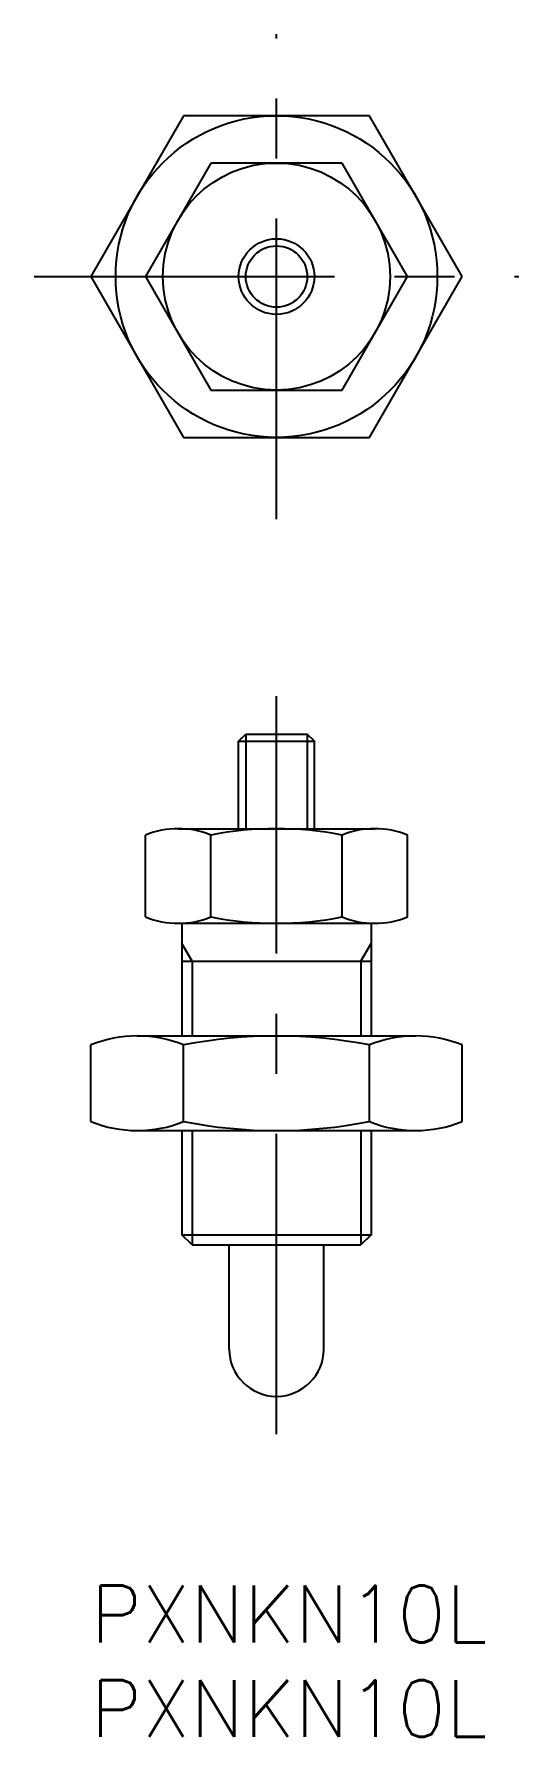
# Model space of a CAD drawing. Extents: x -3 to 22.6, y -8 to 82.
import ezdxf

# ---------------------------------------------------------------- set-up
doc = ezdxf.new("R2010")
doc.units = 0
doc.header["$LTSCALE"] = 0.5
doc.linetypes.add('CENTER', pattern=[50.8, 31.75, -6.35, 6.35, -6.35])
for name, color, linetype in [('MSM_CENTER', 1, 'CENTER'), ('MSM_CONTINUOUS', 7, 'CONTINUOUS'), ('MSM_NARROW', 5, 'CONTINUOUS'), ('MSM_PART_NUMBER', 7, 'CONTINUOUS')]:
    doc.layers.add(name, color=color, linetype=linetype)
doc.styles.get("Standard").update_dxf_attribs({"font": 'txt.shx', "height": 3, "bigfont": 'bigfont.shx'})

# ---------------------------------------------------------------- blocks, each defined once
blk = doc.blocks.new('*U6')
at = {"layer": 'MSM_PART_NUMBER'}
blk.add_text('PXNKN10L', height=3, dxfattribs=at).set_placement((0, -3))
blk = doc.blocks.new('*U7')
at = {"layer": 'MSM_PART_NUMBER'}
blk.add_text('PXNKN10L', height=3, dxfattribs=at).set_placement((0, -8))

msp = doc.modelspace()

# ---------------------------------------------------------------- linework, layer by layer
at = {"layer": 'MSM_CENTER'}
for p, q in [((9.815, 56.368), (9.815, 81.997)), ((-3, 69.182), (22.63, 69.182)), ((9.815, 8), (9.815, 47))]:
    msp.add_line(p, q, dxfattribs=at)
at = {"layer": 'MSM_CONTINUOUS'}
for p, q in [((4.907, 77.682), (0, 69.182)), ((14.722, 77.682), (4.907, 77.682)), ((19.63, 69.182), (14.722, 77.682)), ((6.351, 75.182), (2.887, 69.182)), ((13.279, 75.182), (6.351, 75.182)), ((16.743, 69.182), (13.279, 75.182)), ((0, 69.182), (4.907, 60.682)), ((2.887, 69.182), (6.351, 63.182)), ((13.279, 63.182), (16.743, 69.182)), ((14.722, 60.682), (19.63, 69.182)), ((6.351, 63.182), (13.279, 63.182)), ((4.907, 60.682), (14.722, 60.682)), ((7.815, 44.621), (8.194, 45)), ((8.194, 45), (11.436, 45)), ((11.815, 44.621), (11.436, 45)), ((7.815, 40), (7.815, 44.621)), ((7.815, 44.621), (11.815, 44.621)), ((11.815, 40), (11.815, 44.621)), ((2.887, 35.336), (2.887, 39.664)), ((4.619, 40), (15.011, 40)), ((6.351, 35.336), (6.351, 39.664)), ((13.279, 35.336), (13.279, 39.664)), ((16.743, 35.336), (16.743, 39.664)), ((4.619, 35), (15.011, 35)), ((4.815, 35), (4.815, 29.047)), ((14.815, 35), (14.815, 29.047)), ((4.815, 33), (14.815, 33)), ((2.454, 29.047), (17.176, 29.047)), ((0, 24.524), (0, 28.571)), ((4.907, 24.524), (4.907, 28.571)), ((14.722, 24.524), (14.722, 28.571)), ((19.63, 24.524), (19.63, 28.571)), ((2.454, 24.047), (17.176, 24.047)), ((4.815, 24.047), (4.815, 18.542)), ((14.815, 24.047), (14.815, 18.542)), ((5.356, 18), (4.815, 18.542)), ((4.815, 18.542), (14.815, 18.542)), ((5.356, 18), (14.273, 18)), ((7.315, 12.5), (7.315, 18)), ((12.315, 12.5), (12.315, 18)), ((14.815, 18.542), (14.273, 18))]:
    msp.add_line(p, q, dxfattribs=at)
for radius in [8.5, 6, 2]:
    msp.add_circle((9.815, 69.182), radius, dxfattribs=at)
for centre, radius, start, end in [((4.619, 35.374), 4.626, 68.01264, 111.98736), ((9.815, 22), 18, 78.9042, 101.0958), ((15.011, 35.374), 4.626, 68.01264, 111.98736), ((4.619, 39.626), 4.626, 248.01264, 291.98736), ((9.815, 53), 18, 258.9042, 281.0958), ((15.011, 39.626), 4.626, 248.01264, 291.98736), ((2.454, 22.493), 6.554, 90, 111.98736), ((2.454, 22.493), 6.554, 68.01264, 90), ((9.815, 3.547), 25.5, 78.9042, 101.0958), ((17.176, 22.493), 6.554, 90, 111.98736), ((17.176, 22.493), 6.554, 68.01264, 90), ((2.454, 30.601), 6.554, 248.01264, 270), ((2.454, 30.601), 6.554, 270, 291.98736), ((9.815, 49.547), 25.5, 258.9042, 281.0958), ((17.176, 30.601), 6.554, 248.01264, 270), ((17.176, 30.601), 6.554, 270, 291.98736), ((9.815, 12.5), 2.5, 180, 0)]:
    msp.add_arc(centre, radius, start, end, dxfattribs=at)
at = {"layer": 'MSM_NARROW'}
for p, q in [((8.194, 45), (8.194, 40)), ((11.436, 45), (11.436, 40)), ((5.356, 33), (4.815, 33.938)), ((14.273, 33), (14.815, 33.938)), ((5.356, 33), (5.356, 29.047)), ((14.273, 33), (14.273, 29.047)), ((5.356, 24.047), (5.356, 18)), ((14.273, 24.047), (14.273, 18))]:
    msp.add_line(p, q, dxfattribs=at)
msp.add_circle((9.815, 69.182), 1.621, dxfattribs=at)

# ---------------------------------------------------------------- block references
at = {"layer": 'MSM_CONTINUOUS'}
for name in ['*U6', '*U7']:
    msp.add_blockref(name, (0, 0), dxfattribs=at)

doc.saveas('drawing.dxf')
